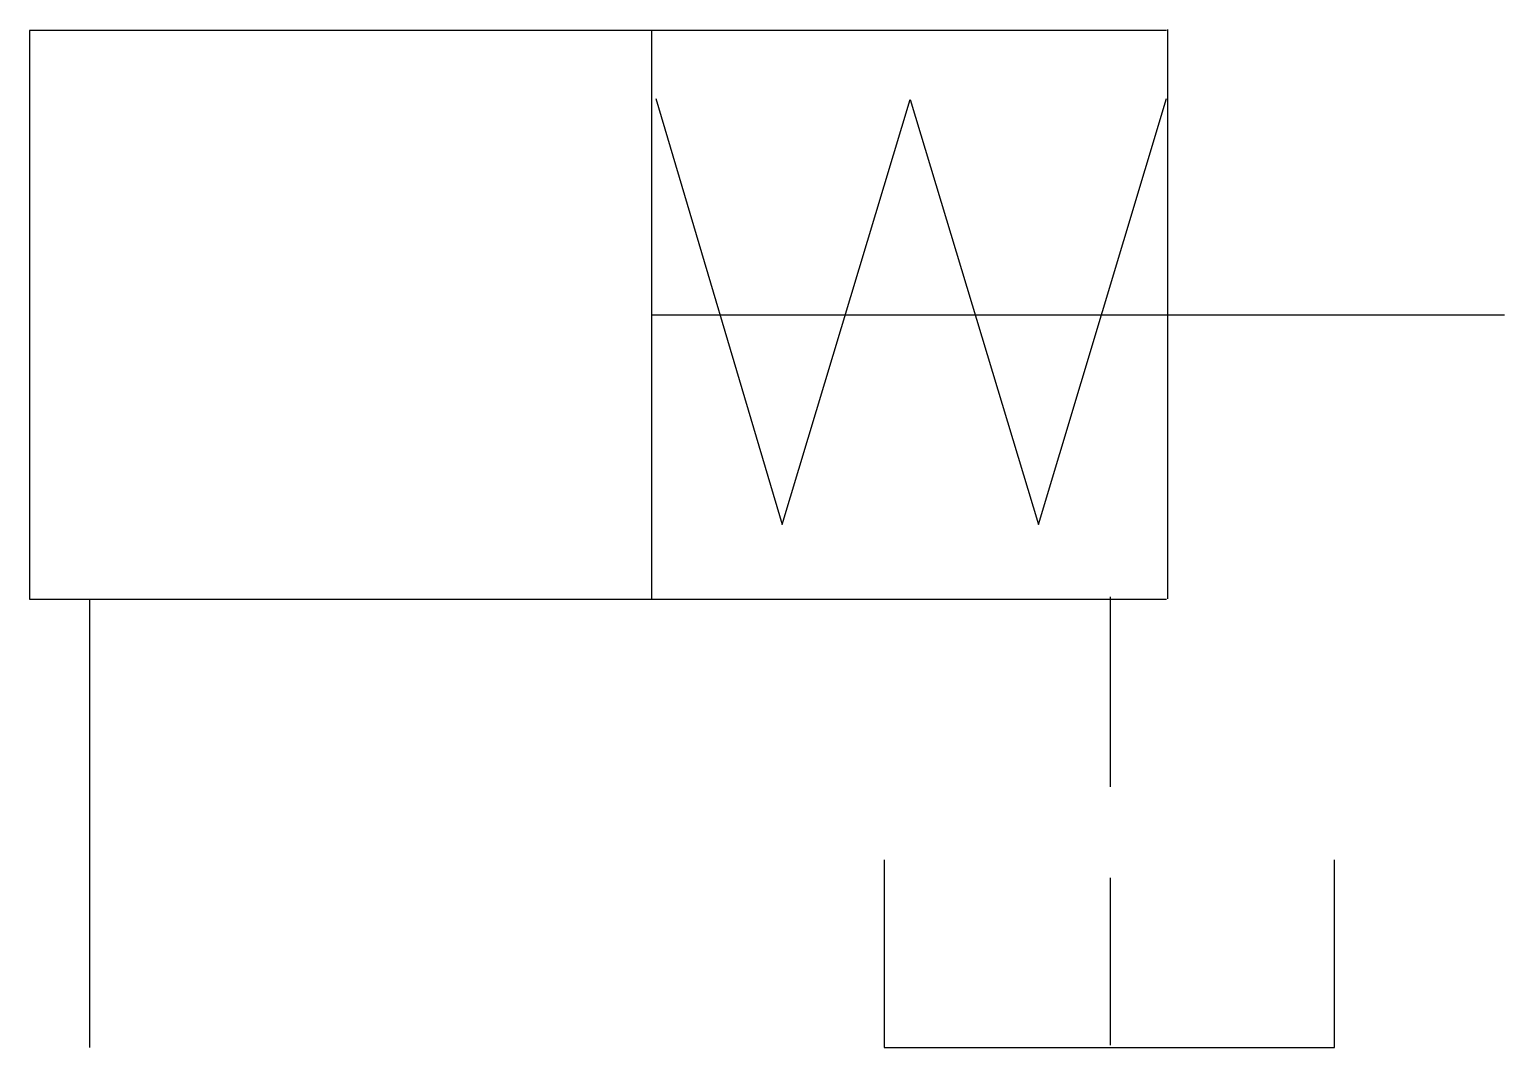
# Model space of a CAD drawing. Extents: x 547.6 to 573.6, y 109.9 to 127.8.
import ezdxf

# ---------------------------------------------------------------- set-up
doc = ezdxf.new("R2010")
doc.units = 0
doc.header["$LTSCALE"] = 5
doc.header["$MEASUREMENT"] = 0
doc.layers.add('11', color=1, linetype='CONTINUOUS')
doc.layers.add('12', color=2, linetype='CONTINUOUS')

# ---------------------------------------------------------------- blocks, each defined once
blk = doc.blocks.new('5236', base_point=(344.924, 42.985))
at = {"layer": '11'}
for p, q in [((342.018, 47.871), (343.501, 42.874)), ((343.501, 42.874), (345.003, 47.856)), ((345.003, 47.856), (346.506, 42.874)), ((346.506, 42.874), (348.008, 47.871))]:
    blk.add_line(p, q, dxfattribs=at)
blk = doc.blocks.new('5171', base_point=(201.305, 88.5))
at = {"layer": '11'}
for p, q in [((201.383, 88.426), (201.383, 93.426)), ((213.383, 93.426), (213.383, 88.426)), ((213.383, 88.426), (201.383, 88.426))]:
    blk.add_line(p, q, dxfattribs=at)

msp = doc.modelspace()

# ---------------------------------------------------------------- linework, layer by layer
at = {"layer": '11'}
for p, q in [((567.639, 127.746), (547.639, 127.746)), ((547.639, 127.746), (547.639, 117.746)), ((558.582, 127.746), (558.582, 117.751)), ((567.658, 127.762), (567.658, 117.751)), ((558.585, 122.746), (573.585, 122.746)), ((547.639, 117.746), (567.639, 117.746)), ((548.692, 117.751), (548.692, 109.86))]:
    msp.add_line(p, q, dxfattribs=at)
at = {"layer": '12'}
for p, q in [((566.651, 117.783), (566.651, 114.444)), ((566.651, 112.844), (566.651, 109.897))]:
    msp.add_line(p, q, dxfattribs=at)

# ---------------------------------------------------------------- block references
at = {"layer": '11'}
for name, p, xscale, yscale, zscale in [('5236', (563.013, 119.222), 1.5, 1.5, 1.5), ('5171', (570.644, 109.907), -0.66, 0.66, 0.66)]:
    msp.add_blockref(name, p, dxfattribs=dict(at, xscale=xscale, yscale=yscale, zscale=zscale))

doc.saveas('drawing.dxf')
